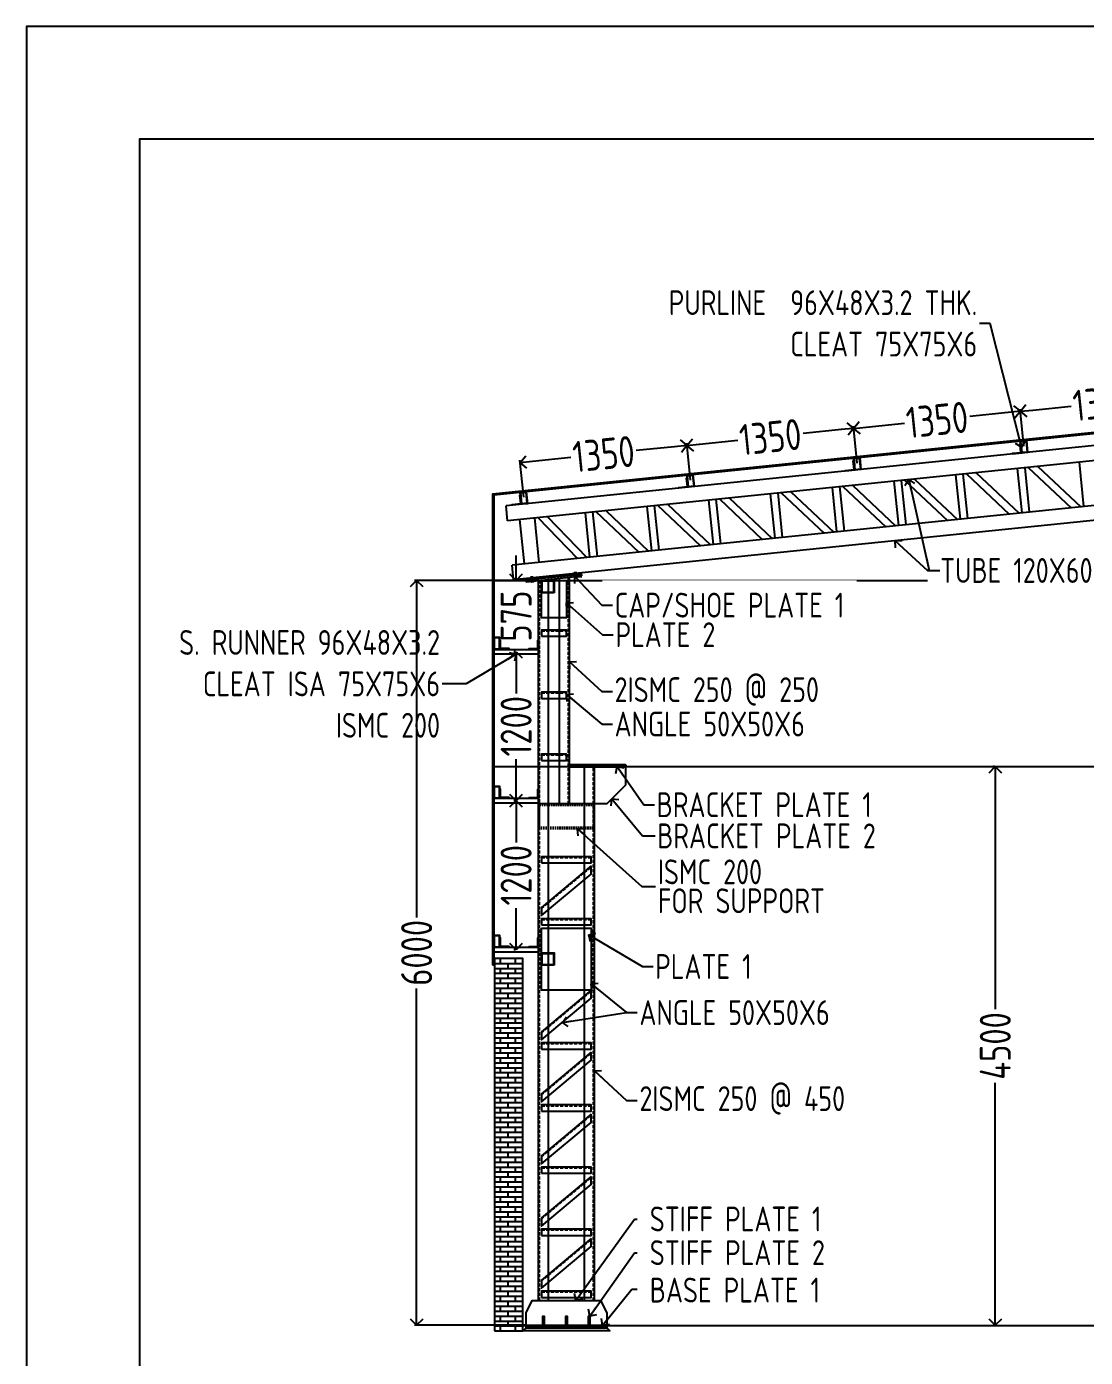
# Model space of a CAD drawing. Header units: millimetres. Extents: x 3470347 to 5996549, y -3470518 to 17149644.
# Drawn here: x 4630913 to 4639442, y 6624108 to 6634826 of the extents above; entities that cross this region are included whole.
import ezdxf

# ---------------------------------------------------------------- set-up
doc = ezdxf.new("R2010")
doc.units = ezdxf.units.MM
doc.header["$MEASUREMENT"] = 0
doc.header["$PDMODE"] = 35
doc.header["$PDSIZE"] = -5
doc.linetypes.add('DASHED', pattern=[0.75, 0.5, -0.25])
doc.linetypes.add('DASHED2', pattern=[0.375, 0.25, -0.125])
doc.layers.get('0').update_dxf_attribs({"linetype": 'CONTINUOUS', "lineweight": 25})
doc.layers.get('DEFPOINTS').update_dxf_attribs({"linetype": 'CONTINUOUS', "lineweight": 25})
doc.layers.add('BOLT', color=1, linetype='CONTINUOUS')
doc.layers.add('see level', color=2, linetype='CONTINUOUS')
for name, color, linetype, lineweight in [('L5', 10, 'CONTINUOUS', 40), ('rRCC 1', 3, 'CONTINUOUS', 25), ('SHEET', 7, 'CONTINUOUS', 15)]:
    doc.layers.add(name, color=color, linetype=linetype, lineweight=lineweight)
doc.styles.add('DIM', font='geniso.shx', dxfattribs={"width": 0.85})
doc.dimstyles.new('ST-100', dxfattribs={"dimscale": 100, "dimtxt": 7, "dimasz": 5, "dimexe": 0.18, "dimexo": 0.0625, "dimgap": 0.2, "dimtad": 0, "dimdec": 0, "dimzin": 0, "dimdsep": 46, "dimtxsty": 'DIM', "dimblk": 'OPEN90', "dimcen": 0.09, "dimclrd": 256, "dimclrt": 7, "dimadec": 0, "dimazin": 0, "dimtfac": 1, "dimtdec": 0, "dimtofl": 0, "dimtmove": 0, "dimatfit": 3, "dimldrblk": 'OPEN90', "dimfxl": 1, "dimtolj": 1, "dimtzin": 0, "dimlwd": -1, "dimarcsym": 0})

# ---------------------------------------------------------------- blocks, each defined once
blk = doc.blocks.new('_Open90')
at = {"color": 0, "linetype": 'ByBlock', "lineweight": -2}
for p, q in [((0, 0), (-1, 0)), ((-0.5, 0.5), (0, 0)), ((0, 0), (-0.5, -0.5))]:
    blk.add_line(p, q, dxfattribs=at)
blk = doc.blocks.new('*D1052')
at = {"layer": 'BOLT', "color": 0, "lineweight": -2}
for p, q in [((4634850, 6629791), (4634838, 6629791)), ((4634850, 6628591), (4634838, 6628591))]:
    blk.add_line(p, q, dxfattribs=at)
at = {"layer": 'BOLT'}
for p, q in [((4634856, 6629691), (4634856, 6629455)), ((4634856, 6628691), (4634856, 6628926))]:
    blk.add_line(p, q, dxfattribs=at)
at = {"layer": 'DEFPOINTS', "color": 0}
for p in [(4634856, 6629791), (4634856, 6629791), (4634856, 6628591)]:
    blk.add_point(p, dxfattribs=at)
at = {"layer": 'BOLT', "xscale": 100, "yscale": 100, "zscale": 100}
for p, rotation in [((4634856, 6629791), 90), ((4634856, 6628591), 270)]:
    blk.add_blockref('_Open90', p, dxfattribs=dict(at, rotation=rotation))
at = {"layer": 'BOLT', "color": 7, "insert": (4634856, 6629191), "char_height": 250, "attachment_point": 5, "rotation": 90, "style": 'DIM'}
blk.add_mtext('\\A1;1200', dxfattribs=at)
blk = doc.blocks.new('*D1053')
at = {"layer": 'BOLT'}
for p, q in [((4634856, 6630466), (4634856, 6630566)), ((4634856, 6629691), (4634856, 6629591))]:
    blk.add_line(p, q, dxfattribs=at)
at = {"layer": 'BOLT', "color": 0, "lineweight": -2}
for p, q in [((4634850, 6630366), (4634838, 6630366)), ((4634850, 6629791), (4634838, 6629791))]:
    blk.add_line(p, q, dxfattribs=at)
at = {"layer": 'DEFPOINTS', "color": 0}
for p in [(4634856, 6630366), (4634856, 6630366), (4634856, 6629791)]:
    blk.add_point(p, dxfattribs=at)
at = {"layer": 'BOLT', "xscale": 100, "yscale": 100, "zscale": 100}
for p, rotation in [((4634856, 6630366), 270), ((4634856, 6629791), 90)]:
    blk.add_blockref('_Open90', p, dxfattribs=dict(at, rotation=rotation))
at = {"layer": 'BOLT', "color": 7, "insert": (4634856, 6630078), "char_height": 250, "attachment_point": 5, "rotation": 90, "style": 'DIM'}
blk.add_mtext('\\A1;575', dxfattribs=at)
blk = doc.blocks.new('*D1054')
at = {"layer": 'BOLT'}
for p, q in [((4636133, 6631442), (4635824, 6631411)), ((4634989, 6631325), (4635298, 6631357))]:
    blk.add_line(p, q, dxfattribs=at)
at = {"layer": 'BOLT', "color": 0, "lineweight": -2}
for p, q in [((4636261, 6631173), (4636230, 6631470)), ((4634918, 6631035), (4634887, 6631333))]:
    blk.add_line(p, q, dxfattribs=at)
at = {"layer": 'DEFPOINTS', "color": 0}
for p in [(4636232, 6631452), (4636262, 6631167), (4634919, 6631029)]:
    blk.add_point(p, dxfattribs=at)
at = {"layer": 'BOLT', "yscale": 100, "zscale": 100}
for p, xscale, rotation in [((4636232, 6631452), 99.99999999999999, 5.848071763368119), ((4634889, 6631315), 100, 185.8480717633681)]:
    blk.add_blockref('_Open90', p, dxfattribs=dict(at, xscale=xscale, rotation=rotation))
at = {"layer": 'BOLT', "color": 7, "insert": (4635561, 6631384), "char_height": 250, "attachment_point": 5, "rotation": 5.8481, "style": 'DIM'}
blk.add_mtext('\\A1;1350', dxfattribs=at)
blk = doc.blocks.new('*D1055')
at = {"layer": 'BOLT', "color": 0, "lineweight": -2}
for p, q in [((4637604, 6631310), (4637573, 6631608)), ((4636261, 6631173), (4636230, 6631470))]:
    blk.add_line(p, q, dxfattribs=at)
at = {"layer": 'BOLT'}
for p, q in [((4636332, 6631463), (4636641, 6631494)), ((4637476, 6631580), (4637167, 6631548))]:
    blk.add_line(p, q, dxfattribs=at)
at = {"layer": 'DEFPOINTS', "color": 0}
for p in [(4637575, 6631590), (4637605, 6631304), (4636262, 6631167)]:
    blk.add_point(p, dxfattribs=at)
at = {"layer": 'BOLT', "xscale": 100, "yscale": 100, "zscale": 100}
for p, rotation in [((4637575, 6631590), 5.848071763041469), ((4636232, 6631452), 185.8480717630414)]:
    blk.add_blockref('_Open90', p, dxfattribs=dict(at, rotation=rotation))
at = {"layer": 'BOLT', "color": 7, "insert": (4636904, 6631521), "char_height": 250, "attachment_point": 5, "rotation": 5.8481, "style": 'DIM'}
blk.add_mtext('\\A1;1350', dxfattribs=at)
blk = doc.blocks.new('*D1056')
at = {"layer": 'BOLT'}
for p, q in [((4638819, 6631717), (4638510, 6631686)), ((4637675, 6631600), (4637984, 6631632))]:
    blk.add_line(p, q, dxfattribs=at)
at = {"layer": 'BOLT', "color": 0, "lineweight": -2}
for p, q in [((4638947, 6631448), (4638916, 6631746)), ((4637604, 6631310), (4637573, 6631608))]:
    blk.add_line(p, q, dxfattribs=at)
at = {"layer": 'DEFPOINTS', "color": 0}
for p in [(4638918, 6631728), (4638947, 6631442), (4637605, 6631304)]:
    blk.add_point(p, dxfattribs=at)
at = {"layer": 'BOLT', "xscale": 100, "yscale": 100, "zscale": 100}
for p, rotation in [((4638918, 6631728), 5.848071763014231), ((4637575, 6631590), 185.8480717630142)]:
    blk.add_blockref('_Open90', p, dxfattribs=dict(at, rotation=rotation))
at = {"layer": 'BOLT', "color": 7, "insert": (4638247, 6631659), "char_height": 250, "attachment_point": 5, "rotation": 5.8481, "style": 'DIM'}
blk.add_mtext('\\A1;1350', dxfattribs=at)
blk = doc.blocks.new('*D1057')
at = {"layer": 'BOLT'}
for p, q in [((4640162, 6631855), (4639853, 6631823)), ((4639018, 6631738), (4639327, 6631769))]:
    blk.add_line(p, q, dxfattribs=at)
at = {"layer": 'BOLT', "color": 0, "lineweight": -2}
for p, q in [((4640290, 6631585), (4640259, 6631883)), ((4638947, 6631448), (4638916, 6631746))]:
    blk.add_line(p, q, dxfattribs=at)
at = {"layer": 'DEFPOINTS', "color": 0}
for p in [(4640261, 6631865), (4640290, 6631579), (4638947, 6631442)]:
    blk.add_point(p, dxfattribs=at)
at = {"layer": 'BOLT', "yscale": 100, "zscale": 100}
for p, xscale, rotation in [((4640261, 6631865), 99.99999999999999, 5.848071763010204), ((4638918, 6631728), 100, 185.8480717630102)]:
    blk.add_blockref('_Open90', p, dxfattribs=dict(at, xscale=xscale, rotation=rotation))
at = {"layer": 'BOLT', "color": 7, "insert": (4639590, 6631796), "char_height": 250, "attachment_point": 5, "rotation": 5.8481, "style": 'DIM'}
blk.add_mtext('\\A1;1350', dxfattribs=at)
blk = doc.blocks.new('*D1323')
at = {"layer": 'BOLT', "color": 0, "lineweight": -2}
for p, q in [((4634850, 6628591), (4634838, 6628591)), ((4634850, 6627391), (4634838, 6627391))]:
    blk.add_line(p, q, dxfattribs=at)
at = {"layer": 'BOLT'}
for p, q in [((4634856, 6628491), (4634856, 6628255)), ((4634856, 6627491), (4634856, 6627726))]:
    blk.add_line(p, q, dxfattribs=at)
at = {"layer": 'DEFPOINTS', "color": 0}
for p in [(4634856, 6628591), (4634856, 6628591), (4634856, 6627391)]:
    blk.add_point(p, dxfattribs=at)
at = {"layer": 'BOLT', "xscale": 100, "yscale": 100, "zscale": 100}
for p, rotation in [((4634856, 6628591), 90), ((4634856, 6627391), 270)]:
    blk.add_blockref('_Open90', p, dxfattribs=dict(at, rotation=rotation))
at = {"layer": 'BOLT', "color": 7, "insert": (4634856, 6627991), "char_height": 250, "attachment_point": 5, "rotation": 90, "style": 'DIM'}
blk.add_mtext('\\A1;1200', dxfattribs=at)
blk = doc.blocks.new('*D1488')
at = {"layer": 'BOLT', "color": 0, "lineweight": -2}
for p, q in [((4638709, 6628866), (4638698, 6628866)), ((4638709, 6624366), (4638698, 6624366))]:
    blk.add_line(p, q, dxfattribs=at)
at = {"layer": 'BOLT'}
for p, q in [((4638716, 6628766), (4638716, 6626912)), ((4638716, 6624466), (4638716, 6626319))]:
    blk.add_line(p, q, dxfattribs=at)
at = {"layer": 'DEFPOINTS', "color": 0}
for p in [(4638716, 6628866), (4638716, 6628866), (4638716, 6624366)]:
    blk.add_point(p, dxfattribs=at)
at = {"layer": 'BOLT', "xscale": 100, "yscale": 100, "zscale": 100}
for p, rotation in [((4638716, 6628866), 90), ((4638716, 6624366), 270)]:
    blk.add_blockref('_Open90', p, dxfattribs=dict(at, rotation=rotation))
at = {"layer": 'BOLT', "color": 7, "insert": (4638716, 6626616), "char_height": 250, "attachment_point": 5, "rotation": 90, "style": 'DIM'}
blk.add_mtext('\\A1;4500', dxfattribs=at)
blk = doc.blocks.new('*D1489')
at = {"layer": 'BOLT', "color": 0, "lineweight": -2}
for p, q in [((4635030, 6630366), (4634037, 6630366)), ((4634930, 6624366), (4634037, 6624366))]:
    blk.add_line(p, q, dxfattribs=at)
at = {"layer": 'BOLT'}
for p, q in [((4634055, 6630266), (4634055, 6627651)), ((4634055, 6624466), (4634055, 6627080))]:
    blk.add_line(p, q, dxfattribs=at)
at = {"layer": 'DEFPOINTS', "color": 0}
for p in [(4634055, 6630366), (4635036, 6630366), (4634936, 6624366)]:
    blk.add_point(p, dxfattribs=at)
at = {"layer": 'BOLT', "xscale": 100, "yscale": 100, "zscale": 100}
for p, rotation in [((4634055, 6630366), 90), ((4634055, 6624366), 270)]:
    blk.add_blockref('_Open90', p, dxfattribs=dict(at, rotation=rotation))
at = {"layer": 'BOLT', "color": 7, "insert": (4634055, 6627366), "char_height": 250, "attachment_point": 5, "rotation": 90, "style": 'DIM'}
blk.add_mtext('\\A1;6000', dxfattribs=at)

msp = doc.modelspace()

# ---------------------------------------------------------------- hatches: boundary and pattern name
at = {"transparency": 33554559}
h = msp.add_hatch(color=2, dxfattribs=at)
h.dxf.hatch_style = 1
h.paths.add_polyline_path([(4638918.71, 6631486.92), (4638928.5, 6631391.42), (4638976.25, 6631396.31), (4638966.46, 6631491.81)])
h.paths.add_polyline_path([(4638922.22, 6631484.06), (4638931.35, 6631394.93), (4638972.74, 6631399.16), (4638963.61, 6631488.3)], flags=16)
h = msp.add_hatch(color=2, dxfattribs=at)
h.dxf.hatch_style = 1
h.paths.add_polyline_path([(4637575.74, 6631349.36), (4637585.52, 6631253.86), (4637633.27, 6631258.75), (4637623.49, 6631354.25)])
h.paths.add_polyline_path([(4637579.25, 6631346.51), (4637588.38, 6631257.37), (4637629.76, 6631261.61), (4637620.63, 6631350.75)], flags=16)
h = msp.add_hatch(color=2, dxfattribs=at)
h.dxf.hatch_style = 1
h.paths.add_polyline_path([(4636232.77, 6631211.81), (4636242.55, 6631116.31), (4636290.3, 6631121.2), (4636280.52, 6631216.7)])
h.paths.add_polyline_path([(4636236.28, 6631208.95), (4636245.41, 6631119.82), (4636286.79, 6631124.06), (4636277.66, 6631213.19)], flags=16)
h = msp.add_hatch(color=2, dxfattribs=at)
h.dxf.hatch_style = 1
h.paths.add_polyline_path([(4634889.79, 6631074.26), (4634899.57, 6630978.76), (4634947.32, 6630983.65), (4634937.54, 6631079.15)])
h.paths.add_polyline_path([(4634893.3, 6631071.4), (4634902.43, 6630982.27), (4634943.81, 6630986.51), (4634934.69, 6631075.64)], flags=16)
h = msp.add_hatch(color=2, dxfattribs=at)
h.dxf.hatch_style = 1
h.paths.add_polyline_path([(4635061.37, 6630265.5), (4635061.37, 6630365.5), (4635161.37, 6630365.5), (4635161.37, 6630265.5)])
h.paths.add_polyline_path([(4635065.37, 6630269.5), (4635065.37, 6630361.5), (4635157.37, 6630361.5), (4635157.37, 6630269.5)], flags=16)
h = msp.add_hatch(color=2, dxfattribs=at)
h.dxf.hatch_style = 1
h.paths.add_polyline_path([(4634676.37, 6629810.5), (4634676.37, 6629906.5), (4634724.37, 6629906.5), (4634724.37, 6629810.5)])
h.paths.add_polyline_path([(4634679.57, 6629903.3), (4634679.57, 6629813.7), (4634721.17, 6629813.7), (4634721.17, 6629903.3)], flags=16)
h = msp.add_hatch(color=2, dxfattribs=at)
h.dxf.hatch_style = 1
h.paths.add_polyline_path([(4634676.37, 6628610.5), (4634676.37, 6628706.5), (4634724.37, 6628706.5), (4634724.37, 6628610.5)])
h.paths.add_polyline_path([(4634679.57, 6628703.3), (4634679.57, 6628613.7), (4634721.17, 6628613.7), (4634721.17, 6628703.3)], flags=16)
h = msp.add_hatch(color=2, dxfattribs=at)
h.dxf.hatch_style = 1
h.paths.add_polyline_path([(4634676.37, 6627410.5), (4634676.37, 6627506.5), (4634724.37, 6627506.5), (4634724.37, 6627410.5)])
h.paths.add_polyline_path([(4634679.57, 6627503.3), (4634679.57, 6627413.7), (4634721.17, 6627413.7), (4634721.17, 6627503.3)], flags=16)
at = {"ltscale": 15, "true_color": 0xcd6928}
h = msp.add_hatch(dxfattribs=at)
h.set_pattern_fill('AR-BRSTD', color=32, scale=15)
h.set_pattern_definition([(0, (4634911.37, 6623720.505), (0, 40.005), []), (90, (4634911.37, 6623720.505), (-60, 40.005), [40.005, -40.005])])
h.paths.add_polyline_path([(4634681.37, 6624320.5), (4634911.37, 6624320.5), (4634911.37, 6627320.5), (4634681.37, 6627320.5)])
at = {"transparency": 33554559}
h = msp.add_hatch(color=2, dxfattribs=at)
h.dxf.hatch_style = 1
h.paths.add_polyline_path([(4635061.37, 6627265.5), (4635061.37, 6627365.5), (4635161.37, 6627365.5), (4635161.37, 6627265.5)])
h.paths.add_polyline_path([(4635065.37, 6627269.5), (4635065.37, 6627361.5), (4635157.37, 6627361.5), (4635157.37, 6627269.5)], flags=16)

# ---------------------------------------------------------------- linework, layer by layer
at = {"color": 1}
for p, q in [((4635036.37, 6624565.5, 0), (4635036.37, 6630365.5, 0)), ((4635116.37, 6628465.5, 0), (4635116.37, 6630373.7, 0)), ((4635206.37, 6628565.5, 0), (4635206.37, 6630382.92, 0)), ((4635286.37, 6628565.5, 0), (4635286.37, 6630391.11, 0)), ((4635406.37, 6628265.5, 0), (4635406.37, 6628865.5, 0)), ((4635486.37, 6624565.5, 0), (4635486.37, 6628865.5, 0)), ((4635116.37, 6624565.5, 0), (4635116.37, 6628465.5, 0)), ((4635406.37, 6624565.5, 0), (4635406.37, 6628265.5, 0))]:
    msp.add_line(p, q, dxfattribs=at)
at = {"color": 1, "linetype": 'DASHED', "ltscale": 50}
for p, q in [((4635043.47, 6628465.5, 0), (4635043.47, 6630366.23, 0)), ((4635279.27, 6628565.5, 0), (4635279.27, 6630390.38, 0)), ((4635479.27, 6628265.5, 0), (4635479.27, 6628865.5, 0)), ((4635043.47, 6624565.5, 0), (4635043.47, 6628465.5, 0)), ((4635479.27, 6624565.5, 0), (4635479.27, 6628265.5, 0))]:
    msp.add_line(p, q, dxfattribs=at)
at = {"color": 140, "elevation": 0}
for points in [[(4649681.37, 6632589.27), (4634676.37, 6631052.4), (4634676.37, 6627268.09)], [(4634666.37, 6627268.09), (4634676.37, 6627268.09)]]:
    msp.add_lwpolyline(points, dxfattribs=at)
at = {"color": 3, "elevation": 0}
for points in [[(4649681.36, 6632492.77), (4634775.22, 6630966.02)], [(4649681.36, 6632372.14), (4634787.45, 6630846.65)], [(4649681.36, 6632010.26), (4634824.13, 6630488.52)], [(4649681.36, 6631889.63), (4634836.36, 6630369.14)], [(4638932.64, 6630909.33), (4638895.96, 6631267.46)], [(4638992.33, 6630915.44), (4638955.64, 6631273.57)], [(4638980.51, 6631276.12), (4639326.32, 6630949.65)], [(4639059.36, 6631284.19), (4639405.2, 6630957.7)], [(4639430.04, 6630960.28), (4639393.35, 6631318.4)], [(4637937.84, 6630807.44), (4637901.16, 6631165.56)], [(4637997.53, 6630813.55), (4637960.85, 6631171.68)], [(4637985.72, 6631174.23), (4638331.52, 6630847.76)], [(4638064.57, 6631182.3), (4638410.4, 6630855.81)], [(4638435.24, 6630858.38), (4638398.56, 6631216.51)], [(4638494.93, 6630864.5), (4638458.25, 6631222.62)], [(4638483.12, 6631225.17), (4638828.92, 6630898.71)], [(4638561.96, 6631233.25), (4638907.8, 6630906.75)], [(4636943.05, 6630705.55), (4636906.37, 6631063.67)], [(4637002.73, 6630711.66), (4636966.05, 6631069.79)], [(4636990.92, 6631072.33), (4637336.73, 6630745.87)], [(4637069.77, 6631080.41), (4637415.61, 6630753.92)], [(4637440.44, 6630756.49), (4637403.76, 6631114.62)], [(4637500.13, 6630762.61), (4637463.45, 6631120.73)], [(4637488.32, 6631123.28), (4637834.12, 6630796.82)], [(4637567.17, 6631131.36), (4637913, 6630804.86)], [(4634787.45, 6630846.65), (4634775.22, 6630966.02)], [(4635948.25, 6630603.66), (4635911.57, 6630961.78)], [(4636007.94, 6630609.77), (4635971.26, 6630967.9)], [(4635996.13, 6630970.44), (4636341.93, 6630643.98)], [(4636074.98, 6630978.52), (4636420.81, 6630652.03)], [(4636445.65, 6630654.6), (4636408.97, 6631012.73)], [(4636505.34, 6630660.72), (4636468.66, 6631018.84)], [(4636493.53, 6631021.39), (4636839.33, 6630694.92)], [(4636572.37, 6631029.47), (4636918.21, 6630702.97)], [(4634923.61, 6630498.71), (4634886.93, 6630856.84)], [(4635042.99, 6630510.94), (4635006.31, 6630869.06)], [(4635031.18, 6630871.61), (4635350, 6630542.38)], [(4635107.16, 6630879.39), (4635426.02, 6630550.13)], [(4635450.85, 6630552.71), (4635414.17, 6630910.84)], [(4635510.54, 6630558.82), (4635473.86, 6630916.95)], [(4635498.73, 6630919.5), (4635844.53, 6630593.03)], [(4635577.58, 6630927.57), (4635923.41, 6630601.08)], [(4634836.36, 6630369.14), (4634824.13, 6630488.52)], [(4635061.37, 6629915.5), (4635261.37, 6629915.5), (4635261.37, 6629965.5), (4635061.37, 6629965.5), (4635061.37, 6629915.5)], [(4635061.37, 6629415.5), (4635261.37, 6629415.5), (4635261.37, 6629465.5), (4635061.37, 6629465.5), (4635061.37, 6629415.5)], [(4635061.37, 6628915.5), (4635261.37, 6628915.5), (4635261.37, 6628965.5), (4635061.37, 6628965.5), (4635061.37, 6628915.5)], [(4635061.37, 6628090.5), (4635461.37, 6628090.5), (4635461.37, 6628140.5), (4635061.37, 6628140.5), (4635061.37, 6628090.5)], [(4635461.38, 6628065.52), (4635061.37, 6627730.71), (4635061.37, 6627665.5), (4635461.37, 6628000.3), (4635461.37, 6628065.5)], [(4635061.37, 6627590.5), (4635461.37, 6627590.5), (4635461.37, 6627640.5), (4635061.37, 6627640.5), (4635061.37, 6627590.5)], [(4635461.38, 6627065.52), (4635061.37, 6626730.71), (4635061.37, 6626665.5), (4635461.37, 6627000.3), (4635461.37, 6627065.5)], [(4635061.37, 6626590.5), (4635461.37, 6626590.5), (4635461.37, 6626640.5), (4635061.37, 6626640.5), (4635061.37, 6626590.5)], [(4635461.38, 6626565.52), (4635061.37, 6626230.71), (4635061.37, 6626165.5), (4635461.37, 6626500.3), (4635461.37, 6626565.5)], [(4635061.37, 6626090.5), (4635461.37, 6626090.5), (4635461.37, 6626140.5), (4635061.37, 6626140.5), (4635061.37, 6626090.5)], [(4635461.38, 6626065.52), (4635061.37, 6625730.71), (4635061.37, 6625665.5), (4635461.37, 6626000.3), (4635461.37, 6626065.5)], [(4635061.37, 6625590.5), (4635461.37, 6625590.5), (4635461.37, 6625640.5), (4635061.37, 6625640.5), (4635061.37, 6625590.5)], [(4635461.38, 6625565.52), (4635061.37, 6625230.71), (4635061.37, 6625165.5), (4635461.37, 6625500.3), (4635461.37, 6625565.5)], [(4635061.37, 6625090.5), (4635461.37, 6625090.5), (4635461.37, 6625140.5), (4635061.37, 6625140.5), (4635061.37, 6625090.5)], [(4635461.38, 6625065.52), (4635061.37, 6624730.71), (4635061.37, 6624665.5), (4635461.37, 6625000.3), (4635461.37, 6625065.5)], [(4635061.37, 6624590.5), (4635461.37, 6624590.5), (4635461.37, 6624640.5), (4635061.37, 6624640.5), (4635061.37, 6624590.5)]]:
    msp.add_lwpolyline(points, dxfattribs=at)
at = {"elevation": 0}
for points in [[(4638966.46, 6631491.81), (4638976.25, 6631396.31), (4638928.5, 6631391.42), (4638918.71, 6631486.92)], [(4638963.61, 6631488.3), (4638972.74, 6631399.16), (4638931.35, 6631394.93), (4638922.22, 6631484.06)], [(4637623.49, 6631354.25), (4637633.27, 6631258.75), (4637585.52, 6631253.86), (4637575.74, 6631349.36)], [(4637620.63, 6631350.75), (4637629.76, 6631261.61), (4637588.38, 6631257.37), (4637579.25, 6631346.51)], [(4636280.52, 6631216.7), (4636290.3, 6631121.2), (4636242.55, 6631116.31), (4636232.77, 6631211.81)], [(4636277.66, 6631213.19), (4636286.79, 6631124.06), (4636245.41, 6631119.82), (4636236.28, 6631208.95)], [(4634937.54, 6631079.15), (4634947.32, 6630983.65), (4634899.57, 6630978.76), (4634889.79, 6631074.26)], [(4634934.69, 6631075.64), (4634943.81, 6630986.51), (4634902.43, 6630982.27), (4634893.3, 6631071.4)], [(4634676.37, 6629906.5), (4634676.37, 6629810.5), (4634724.37, 6629810.5), (4634724.37, 6629906.5)], [(4634679.57, 6629903.3), (4634679.57, 6629813.7), (4634721.17, 6629813.7), (4634721.17, 6629903.3)], [(4634676.37, 6628706.5), (4634676.37, 6628610.5), (4634724.37, 6628610.5), (4634724.37, 6628706.5)], [(4634679.57, 6628703.3), (4634679.57, 6628613.7), (4634721.17, 6628613.7), (4634721.17, 6628703.3)], [(4634676.37, 6627506.5), (4634676.37, 6627410.5), (4634724.37, 6627410.5), (4634724.37, 6627506.5)], [(4634679.57, 6627503.3), (4634679.57, 6627413.7), (4634721.17, 6627413.7), (4634721.17, 6627503.3)]]:
    msp.add_lwpolyline(points, close=True, dxfattribs=at)
at = {"color": 3, "elevation": 0}
for points in [[(4638853.89, 6631383.77), (4638853.27, 6631389.74), (4638921.92, 6631396.77), (4638914.89, 6631465.41), (4638920.85, 6631466.03), (4638928.5, 6631391.42)], [(4637510.91, 6631246.22), (4637510.3, 6631252.19), (4637578.94, 6631259.22), (4637571.91, 6631327.86), (4637577.88, 6631328.47), (4637585.52, 6631253.86)], [(4636167.94, 6631108.67), (4636167.33, 6631114.64), (4636235.97, 6631121.67), (4636228.94, 6631190.31), (4636234.91, 6631190.92), (4636242.55, 6631116.31)], [(4634824.96, 6630971.12), (4634824.35, 6630977.08), (4634892.99, 6630984.12), (4634885.96, 6631052.76), (4634891.93, 6631053.37), (4634899.57, 6630978.76)], [(4635161.37, 6630265.5), (4635061.37, 6630265.5), (4635061.37, 6630365.5), (4635161.37, 6630365.5)], [(4635157.37, 6630269.5), (4635065.37, 6630269.5), (4635065.37, 6630361.5), (4635157.37, 6630361.5)], [(4634724.37, 6629885.5), (4634724.37, 6629810.5), (4634799.37, 6629810.5), (4634799.37, 6629816.5), (4634730.37, 6629816.5), (4634730.37, 6629885.5)], [(4635036.37, 6629885.5), (4635036.37, 6629810.5), (4634961.37, 6629810.5), (4634961.37, 6629816.5), (4635030.37, 6629816.5), (4635030.37, 6629885.5)], [(4635736.37, 6628865.5), (4635736.37, 6628715.5), (4635586.37, 6628565.5), (4635486.37, 6628565.5), (4635036.37, 6628565.5), (4635036.37, 6628865.5), (4635486.37, 6628865.5)], [(4634724.37, 6628685.5), (4634724.37, 6628610.5), (4634799.37, 6628610.5), (4634799.37, 6628616.5), (4634730.37, 6628616.5), (4634730.37, 6628685.5)], [(4635036.37, 6628685.5), (4635036.37, 6628610.5), (4634961.37, 6628610.5), (4634961.37, 6628616.5), (4635030.37, 6628616.5), (4635030.37, 6628685.5)], [(4634724.37, 6627485.5), (4634724.37, 6627410.5), (4634799.37, 6627410.5), (4634799.37, 6627416.5), (4634730.37, 6627416.5), (4634730.37, 6627485.5)], [(4635036.37, 6627485.5), (4635036.37, 6627410.5), (4634961.37, 6627410.5), (4634961.37, 6627416.5), (4635030.37, 6627416.5), (4635030.37, 6627485.5)], [(4635161.37, 6627265.5), (4635061.37, 6627265.5), (4635061.37, 6627365.5), (4635161.37, 6627365.5)], [(4635157.37, 6627269.5), (4635065.37, 6627269.5), (4635065.37, 6627361.5), (4635157.37, 6627361.5)]]:
    msp.add_lwpolyline(points, close=True, dxfattribs=at)
at = {"color": 5, "elevation": 0}
for points in [[(4635386.07, 6630401.32), (4635383.63, 6630425.2), (4634934.22, 6630379.17), (4634936.67, 6630355.29)], [(4635061.37, 6630365.5), (4635261.37, 6630365.5), (4635261.37, 6630065.5), (4635061.37, 6630065.5)], [(4635061.37, 6627565.5), (4635461.37, 6627565.5), (4635461.37, 6627065.5), (4635061.37, 6627065.5)]]:
    msp.add_lwpolyline(points, close=True, dxfattribs=at)
for points in [[(4635384.85, 6630413.26), (4634935.45, 6630367.23)], [(4635341.85, 6630420.92), (4635341.03, 6630428.88), (4635325.12, 6630427.25), (4635325.93, 6630419.29)], [(4635337.15, 6630388.27), (4635333.07, 6630428.06)], [(4634991.92, 6630385.08), (4634991.11, 6630393.04), (4634975.19, 6630391.41), (4634976, 6630383.45)], [(4634994.37, 6630361.2), (4634995.18, 6630353.24), (4634979.26, 6630351.61), (4634978.45, 6630359.57)], [(4634987.22, 6630352.43), (4634983.15, 6630392.22)], [(4634986.41, 6630360.39), (4634983.96, 6630384.26)], [(4635344.29, 6630397.04), (4635345.11, 6630389.09), (4635329.19, 6630387.45), (4635328.38, 6630395.41)], [(4634936.37, 6624345.5), (4634936.37, 6624365.5), (4635586.37, 6624365.5), (4635586.37, 6624345.5), (4634936.37, 6624345.5)]]:
    msp.add_lwpolyline(points, dxfattribs=at)
at = {"color": 8, "elevation": 0}
for points in [[(4634681.37, 6630365.5), (4664681.37, 6630365.5)], [(4634681.37, 6628865.5), (4664681.37, 6628865.5)], [(4634681.37, 6624365.5), (4664681.37, 6624365.5)]]:
    msp.add_lwpolyline(points, dxfattribs=at)
at = {"color": 3, "linetype": 'DASHED', "ltscale": 50, "elevation": 0}
for points in [[(4635061.37, 6629959.5), (4635261.37, 6629959.5)], [(4635061.37, 6629459.5), (4635261.37, 6629459.5)], [(4635061.37, 6628959.5), (4635261.37, 6628959.5)], [(4635061.37, 6628134.5), (4635461.37, 6628134.5)], [(4635061.37, 6627722.88), (4635461.37, 6628057.68)], [(4635061.37, 6627634.5), (4635461.37, 6627634.5)], [(4635061.37, 6626722.88), (4635461.37, 6627057.68)], [(4635061.37, 6626634.5), (4635461.37, 6626634.5)], [(4635061.37, 6626222.88), (4635461.37, 6626557.68)], [(4635061.37, 6626134.5), (4635461.37, 6626134.5)], [(4635061.37, 6625722.88), (4635461.37, 6626057.68)], [(4635061.37, 6625634.5), (4635461.37, 6625634.5)], [(4635061.37, 6625222.88), (4635461.37, 6625557.68)], [(4635061.37, 6625134.5), (4635461.37, 6625134.5)], [(4635061.37, 6624722.88), (4635461.37, 6625057.68)], [(4635061.37, 6624634.5), (4635461.37, 6624634.5)]]:
    msp.add_lwpolyline(points, dxfattribs=at)
at = {"color": 2, "elevation": 0}
for points in [[(4635036.37, 6629810.5), (4635036.37, 6629770.5), (4634676.37, 6629770.5), (4634676.37, 6629810.5)], [(4635036.37, 6628610.5), (4635036.37, 6628570.5), (4634676.37, 6628570.5), (4634676.37, 6628610.5)], [(4635036.37, 6627410.5), (4635036.37, 6627370.5), (4634676.37, 6627370.5), (4634676.37, 6627410.5)]]:
    msp.add_lwpolyline(points, close=True, dxfattribs=at)
at = {"color": 6, "linetype": 'DASHED2', "ltscale": 50, "elevation": 0}
for points in [[(4635479.27, 6628365.5), (4635043.47, 6628365.5), (4635043.47, 6628565.5), (4635479.27, 6628565.5)], [(4635479.27, 6628376.3), (4635043.47, 6628376.3), (4635043.47, 6628554.7), (4635479.27, 6628554.7)]]:
    msp.add_lwpolyline(points, close=True, dxfattribs=at)
at = {"color": 4, "elevation": 0}
for points in [[(4635536.37, 6624565.5), (4635586.37, 6624465.5), (4635586.37, 6624365.5), (4634936.37, 6624365.5), (4634936.37, 6624465.5), (4634986.37, 6624565.5)], [(4635071.37, 6624365.5), (4635071.37, 6624440.5), (4635081.37, 6624440.5), (4635081.37, 6624365.5)], [(4635256.37, 6624365.5), (4635256.37, 6624440.5), (4635266.37, 6624440.5), (4635266.37, 6624365.5)], [(4635439.7, 6624365.5), (4635439.7, 6624440.5), (4635449.7, 6624440.5), (4635449.7, 6624365.5)]]:
    msp.add_lwpolyline(points, close=True, dxfattribs=at)
at = {"color": 6, "elevation": 0}
msp.add_lwpolyline([(4634911.37, 6624320.5), (4634936.37, 6624345.5), (4635586.37, 6624345.5), (4635611.37, 6624320.5)], close=True, dxfattribs=at)
at = {"layer": 'L5', "color": 0, "linetype": 'ByBlock', "elevation": 0}
msp.add_lwpolyline([(4635286.37, 6628865.5), (4635736.37, 6628865.5), (4635736.37, 6628877.5), (4635286.37, 6628877.5)], close=True, dxfattribs=at)
at = {"layer": 'see level', "color": 1, "linetype": 'ByBlock', "elevation": 0}
msp.add_lwpolyline([(4634681.37, 6624320.5), (4634911.37, 6624320.5), (4634911.37, 6627320.5), (4634681.37, 6627320.5)], close=True, dxfattribs=at)

# ---------------------------------------------------------------- texts
at = {"layer": 'rRCC 1', "color": 7, "insert": (4634243.56, 6629532.38, 0), "char_height": 200, "attachment_point": 6, "style": 'DIM', "bg_fill": 2}
msp.add_mtext('\\A1;\\Fgeniso.shx|c1;S. RUNNER 96X48X3.2\\PCLEAT ISA 75X75X6\\PISMC 200', dxfattribs=at)

# ---------------------------------------------------------------- dimensions: what is measured, and where the dimension line sits
at = {"layer": 'BOLT'}
for base, p1, p2, angle, override, picture, middle in [((4640261.16, 6631865.16, 0), (4638947.48, 6631441.61, 0), (4640290.45, 6631579.16, 0), 5.848072, {"dimtxt": 2.5, "dimasz": 1, "dimtmove": 1}, '*D1057', (4639589.67, 6631796.38, 0)), ((4638918.19, 6631727.6, 0), (4637604.51, 6631304.06, 0), (4638947.48, 6631441.61, 0), 5.848072, {"dimtxt": 2.5, "dimasz": 1, "dimtmove": 1}, '*D1056', (4638246.7, 6631658.83, 0)), ((4637575.21, 6631590.05, 0), (4636261.53, 6631166.51, 0), (4637604.51, 6631304.06, 0), 5.848072, {"dimtxt": 2.5, "dimasz": 1, "dimtmove": 1}, '*D1055', (4636903.73, 6631521.28, 0)), ((4634856.37, 6630365.5, 0), (4634856.37, 6629790.5, 0), (4634856.37, 6630365.5, 0), 90, {"dimtxt": 2.5, "dimasz": 1, "dimblk": 'Open90', "dimtmove": 1}, '*D1053', (4634856.37, 6630078, 0)), ((4634856.37, 6629790.5, 0), (4634856.37, 6628590.5, 0), (4634856.37, 6629790.5, 0), 90, {"dimtxt": 2.5, "dimasz": 1, "dimblk": 'Open90', "dimtmove": 1}, '*D1052', (4634856.37, 6629190.5, 0)), ((4638715.7, 6628865.5), (4638715.7, 6624365.5, 0), (4638715.7, 6628865.5, 0), 90, {"dimtxt": 2.5, "dimasz": 1, "dimblk": 'Open90', "dimtmove": 1}, '*D1488', (4638715.7, 6626615.5)), ((4634856.37, 6628590.5, 0), (4634856.37, 6627390.5, 0), (4634856.37, 6628590.5, 0), 90, {"dimtxt": 2.5, "dimasz": 1, "dimblk": 'Open90', "dimtmove": 1}, '*D1323', (4634856.37, 6627990.5, 0))]:
    dim = msp.add_linear_dim(base=base, p1=p1, p2=p2, angle=angle, dimstyle='ST-100', override=override, dxfattribs=at)
    dim.commit()
    dim.dimension.update_dxf_attribs({"geometry": picture, "text_midpoint": middle})
dim = msp.add_aligned_dim(p1=(4634918.56, 6631028.95, 0), p2=(4636261.53, 6631166.51, 0), distance=287.49, dimstyle='ST-100', override={"dimtxt": 2.5, "dimasz": 1, "dimblk": 'Open90', "dimtmove": 1}, dxfattribs=at)
dim.commit()
dim.dimension.update_dxf_attribs({"geometry": '*D1054', "text_midpoint": (4635560.75, 6631383.72, 0)})

# ---------------------------------------------------------------- leaders
at = {"layer": 'rRCC 1'}
for points in [[(4635336.71, 6624565.5, 0), (4635810.38, 6625222.18, 0), (4635937.91, 6625222.18, 0)], [(4635449.12, 6624440.5, 0), (4635810.38, 6624950.75, 0), (4635937.91, 6624950.75, 0)], [(4635550.9, 6624365.5, 0), (4635787.73, 6624657.96, 0), (4635937.91, 6624657.96, 0)]]:
    msp.add_leader(points, dimstyle='ST-100', override={"dimasz": 0.8}, dxfattribs=at)

# ---------------------------------------------------------------- next in the draw order: texts
at = {"layer": 'rRCC 1', "color": 7, "char_height": 200, "style": 'DIM', "bg_fill": 2}
for s, insert, attachment_point in [('\\A1;PURLINE  96X48X3.2 THK.\\PCLEAT 75X75X6', (4638570.15, 6632435.71, 0), 6), ('\\A1;TUBE 120X60X3.6', (4638272.13, 6630445.73, 0), 4), ('\\A1;CAP/SHOE PLATE 1', (4635649.49, 6630166.11, 0), 4), ('\\A1;ANGLE 50X50X6', (4635649.49, 6629208.61, 0), 4)]:
    msp.add_mtext(s, dxfattribs=dict(at, insert=insert, attachment_point=attachment_point))

# ---------------------------------------------------------------- next in the draw order: dimensions: what is measured, and where the dimension line sits
at = {"layer": 'BOLT'}
dim = msp.add_linear_dim(base=(4634054.68, 6630365.5), p1=(4634936.37, 6624365.5, 0), p2=(4635036.37, 6630365.5, 0), angle=90, dimstyle='ST-100', override={"dimtxt": 2.5, "dimasz": 1, "dimblk": 'Open90', "dimtmove": 1}, dxfattribs=at)
dim.commit()
dim.dimension.update_dxf_attribs({"geometry": '*D1489', "text_midpoint": (4634054.68, 6627365.5)})

# ---------------------------------------------------------------- next in the draw order: leaders
at = {"layer": 'rRCC 1'}
msp.add_leader([(4634856.37, 6629770.5, 0), (4634454.82, 6629532.38, 0), (4634260.96, 6629532.38, 0)], dimstyle='ST-100', override={"dimasz": 0.8}, dxfattribs=at)

# ---------------------------------------------------------------- next in the draw order: leaders
for points in [[(4638926.79, 6631439.49, 0), (4638673.59, 6632435.71, 0), (4638587.55, 6632435.71, 0)], [(4638018.46, 6631177.58, 0), (4638183.33, 6630445.73, 0), (4638269.37, 6630445.73, 0)], [(4637909.01, 6630683.86, 0), (4638168.7, 6630445.73, 0), (4638254.74, 6630445.73, 0)], [(4635330.23, 6630397.04, 0), (4635546.05, 6630166.11, 0), (4635632.09, 6630166.11, 0)], [(4635261.37, 6629446.73, 0), (4635546.05, 6629208.61, 0), (4635632.09, 6629208.61, 0)]]:
    msp.add_leader(points, dimstyle='ST-100', override={"dimasz": 0.8}, dxfattribs=at)

# ---------------------------------------------------------------- next in the draw order: texts
at = {"layer": 'rRCC 1', "color": 7, "insert": (4635649.49, 6629471.14, 0), "char_height": 200, "attachment_point": 4, "style": 'DIM', "bg_fill": 2}
msp.add_mtext('\\A1;2ISMC 250 @ 250', dxfattribs=at)

# ---------------------------------------------------------------- next in the draw order: linework, layer by layer
at = {"color": 192, "lineweight": 25, "elevation": 0}
msp.add_lwpolyline([(4630913.37, 6601077.16), (4678644.03, 6601077.16), (4678644.03, 6634826.15), (4630913.37, 6634826.15)], close=True, dxfattribs=at)
at = {"color": 140, "elevation": 0}
msp.add_lwpolyline([(4649681.37, 6632599.32), (4634666.37, 6631061.43), (4634666.37, 6627268.09)], dxfattribs=at)
at = {"layer": 'SHEET', "color": 220, "lineweight": 25, "elevation": 0}
msp.add_lwpolyline([(4631822.52, 6601984.62), (4677734.87, 6601984.62), (4677734.87, 6633918.7), (4631822.52, 6633918.7)], close=True, dxfattribs=at)

# ---------------------------------------------------------------- next in the draw order: leaders
at = {"layer": 'rRCC 1'}
msp.add_leader([(4635286.37, 6629709.27, 0), (4635546.05, 6629471.14, 0), (4635632.09, 6629471.14, 0)], dimstyle='ST-100', override={"dimasz": 0.8}, dxfattribs=at)

# ---------------------------------------------------------------- next in the draw order: texts
at = {"layer": 'rRCC 1', "color": 7, "char_height": 200, "attachment_point": 4, "style": 'DIM', "bg_fill": 2}
for s, insert in [('\\A1;PLATE 2', (4635656.46, 6629928.34, 0)), ('\\A1;\\Fgeniso.shx|c1;ANGLE 50X50X6', (4635849.49, 6626884.56, 0)), ('\\A1;2ISMC 250 @ 450', (4635849.49, 6626177.38, 0))]:
    msp.add_mtext(s, dxfattribs=dict(at, insert=insert))
for s, insert, line_spacing_factor in [('\\A1;ISMC 200\\PFOR SUPPORT', (4635997.73, 6627901.61, 0), 0.7), ('\\A1;STIFF PLATE 1', (4635932.83, 6625222.18, 0), 0.709091)]:
    msp.add_mtext(s, dxfattribs=dict(at, insert=insert, line_spacing_factor=line_spacing_factor))

# ---------------------------------------------------------------- next in the draw order: texts
at = {"layer": 'rRCC 1', "color": 7, "insert": (4635932.83, 6624950.75, 0), "char_height": 200, "attachment_point": 4, "line_spacing_factor": 0.709091, "style": 'DIM', "bg_fill": 2}
msp.add_mtext('\\A1;STIFF PLATE 2', dxfattribs=at)

# ---------------------------------------------------------------- next in the draw order: leaders
at = {"layer": 'rRCC 1'}
for points in [[(4635261.37, 6630185.05, 0), (4635553.02, 6629928.34, 0), (4635639.06, 6629928.34, 0)], [(4635351.83, 6628365.5, 0), (4635869.89, 6627901.61, 0), (4635977.73, 6627901.61, 0)], [(4635461.37, 6627115.5, 0), (4635746.05, 6626884.56, 0), (4635832.09, 6626884.56, 0)], [(4635228.73, 6626805.58, 0), (4635746.05, 6626884.56, 0), (4635832.09, 6626884.56, 0)], [(4635486.37, 6626415.5, 0), (4635746.05, 6626177.38, 0), (4635832.09, 6626177.38, 0)]]:
    msp.add_leader(points, dimstyle='ST-100', override={"dimasz": 0.8}, dxfattribs=at)

# ---------------------------------------------------------------- next in the draw order: texts
at = {"layer": 'rRCC 1', "color": 7, "char_height": 200, "attachment_point": 4, "style": 'DIM', "bg_fill": 2}
for s, insert in [('\\A1;BRACKET PLATE 1', (4635988.34, 6628558.68, 0)), ('\\A1;PLATE 1', (4635976.37, 6627255.66, 0))]:
    msp.add_mtext(s, dxfattribs=dict(at, insert=insert))
at = {"layer": 'rRCC 1', "color": 7, "insert": (4635932.83, 6624649.37, 0), "char_height": 200, "attachment_point": 4, "line_spacing_factor": 0.709091, "style": 'DIM', "bg_fill": 2}
msp.add_mtext('\\A1;BASE PLATE 1', dxfattribs=at)

# ---------------------------------------------------------------- next in the draw order: leaders
at = {"layer": 'rRCC 1'}
for points in [[(4635669.09, 6628865.5, 0), (4635884.91, 6628558.68, 0), (4635970.95, 6628558.68, 0)], [(4635442.51, 6627510.23, 0), (4635872.93, 6627255.66, 0), (4635958.97, 6627255.66, 0)]]:
    msp.add_leader(points, dimstyle='ST-100', override={"dimasz": 0.8}, dxfattribs=at)

# ---------------------------------------------------------------- next in the draw order: texts
at = {"layer": 'rRCC 1', "color": 7, "insert": (4635992.51, 6628308, 0), "char_height": 200, "attachment_point": 4, "style": 'DIM', "bg_fill": 2}
msp.add_mtext('\\A1;BRACKET PLATE 2', dxfattribs=at)

# ---------------------------------------------------------------- next in the draw order: leaders
at = {"layer": 'rRCC 1'}
msp.add_leader([(4635626.79, 6628605.93, 0), (4635874.41, 6628308, 0), (4635975.12, 6628308, 0)], dimstyle='ST-100', override={"dimasz": 0.8}, dxfattribs=at)

doc.saveas('drawing.dxf')
